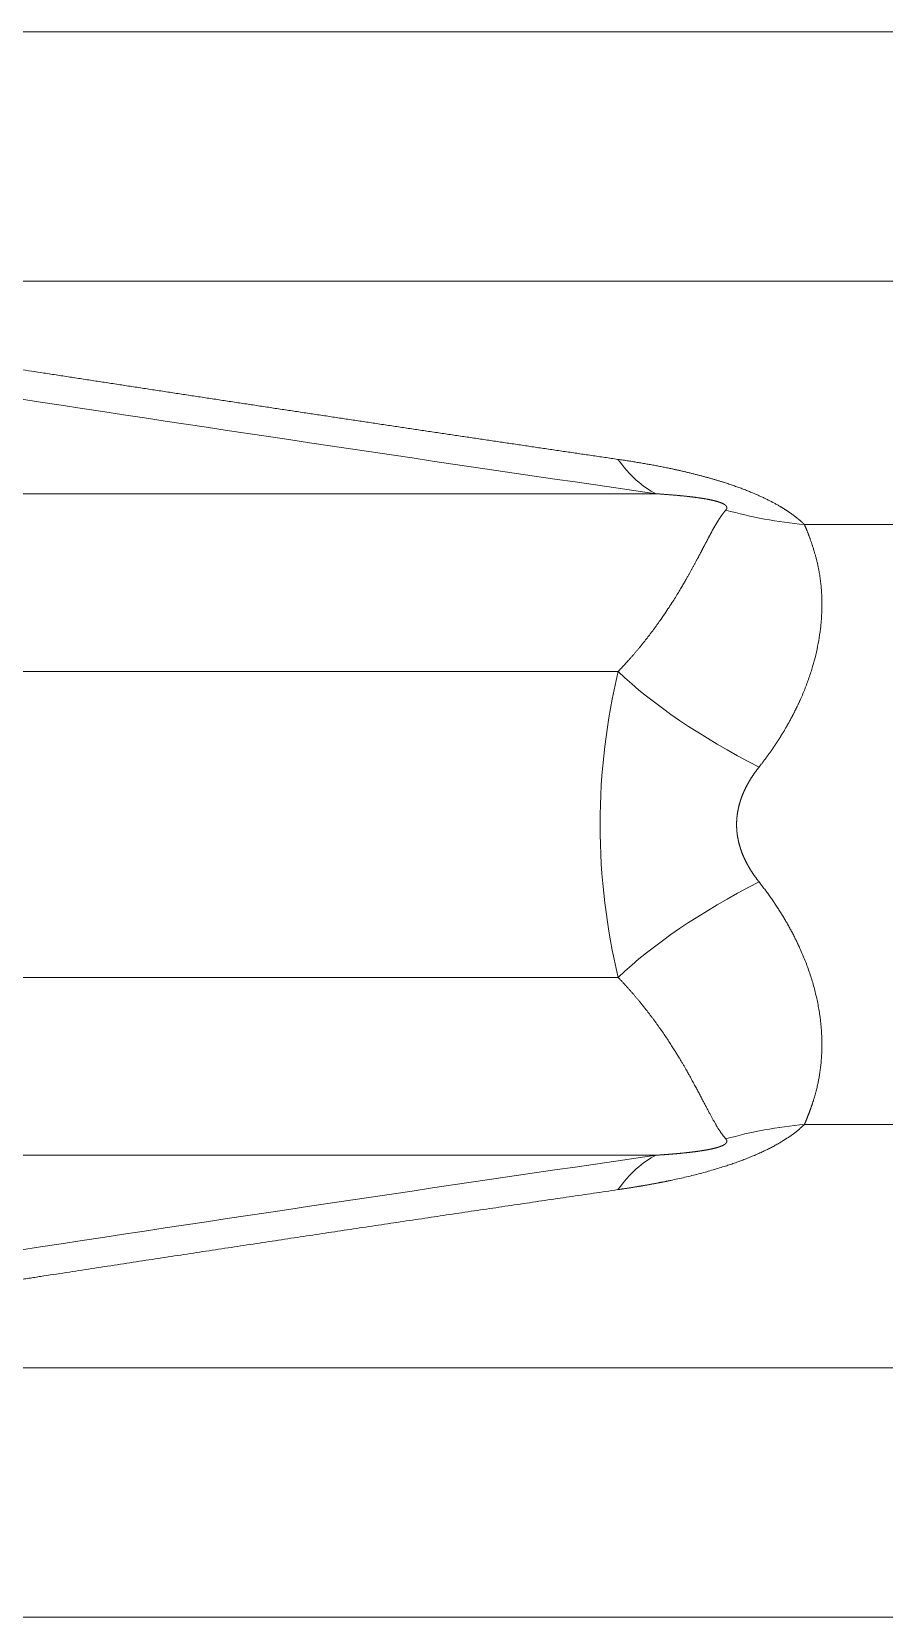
# Model space of a CAD drawing. Header units: millimetres. Extents: x 4664 to 8864, y -38 to 2932.
# Drawn here: x 7912.97 to 7917.05, y 1784.98 to 1792.57 of the extents above; entities that cross this region are included whole.
import ezdxf

# ---------------------------------------------------------------- set-up
doc = ezdxf.new("R2010")
doc.units = ezdxf.units.MM

msp = doc.modelspace()

# ---------------------------------------------------------------- linework, layer by layer
at = {"lineweight": 5}
for p, q in [((7926.477, 1792.5715), (7909.8003, 1792.5715)), ((7910.2378, 1791.3769), (7926.0653, 1791.3769)), ((7915.9603, 1790.3589), (7903.8928, 1790.3589)), ((7916.6698, 1790.2117), (7929.4003, 1790.2117)), ((7902.2828, 1789.5075), (7915.7783, 1789.5075)), ((7915.7783, 1788.0428), (7902.2828, 1788.0428)), ((7916.6698, 1787.3387), (7929.4003, 1787.3387)), ((7903.8928, 1787.1914), (7915.9603, 1787.1914)), ((7926.0653, 1786.1735), (7910.2378, 1786.1735)), ((7909.8003, 1784.9788), (7926.477, 1784.9788))]:
    msp.add_line(p, q, dxfattribs=at)
at = {"lineweight": 5, "extrusion": (0, 0, -1)}
for centre, major_axis, ratio, start_param, end_param in [((7891.7591, 1799.7527), (52.5413, -10.432), 0.095617, 1.073221, 1.205907), ((7916.4332, 1792.913), (0.3751, 2.5848), 0.347454, 3.253298, 3.48571), ((7917.3322, 1792.601), (1.814, 1.8791), 0.821454, 2.557663, 2.727142), ((7918.0402, 1789.5075), (2.5404, -0.6066), 0.373196, 2.153954, 2.572418), ((7918.0402, 1788.0428), (2.5404, 0.6066), 0.373196, 3.710767, 4.129231), ((7917.3322, 1784.9494), (1.814, -1.8791), 0.821454, 3.556043, 3.725522), ((7891.7591, 1777.7976), (52.5413, 10.432), 0.095617, 5.077278, 5.209964), ((7916.4332, 1784.6373), (0.3751, -2.5848), 0.347454, 2.797475, 3.029887)]:
    msp.add_ellipse(centre, major_axis=major_axis, ratio=ratio, start_param=start_param, end_param=end_param, dxfattribs=at)
at = {"lineweight": 5}
for points, knots in [([(7915.7771, 1790.5238), (7915.7666, 1790.5253), (7915.7456, 1790.5284), (7915.7141, 1790.533), (7915.6825, 1790.5377), (7915.6509, 1790.5423), (7915.6193, 1790.547), (7915.5877, 1790.5516), (7915.5561, 1790.5563), (7915.5245, 1790.5609), (7915.4928, 1790.5656), (7915.4611, 1790.5703), (7915.4294, 1790.575), (7915.3977, 1790.5797), (7915.3659, 1790.5843), (7915.3342, 1790.589), (7915.3024, 1790.5937), (7915.2706, 1790.5985), (7915.2388, 1790.6032), (7915.2069, 1790.6079), (7915.1751, 1790.6126), (7915.1432, 1790.6174), (7915.1113, 1790.6221), (7915.0794, 1790.6268), (7915.0474, 1790.6316), (7915.0155, 1790.6363), (7914.9835, 1790.6411), (7914.9515, 1790.6459), (7914.9195, 1790.6506), (7914.8875, 1790.6554), (7914.8554, 1790.6602), (7914.8233, 1790.665), (7914.7913, 1790.6698), (7914.7591, 1790.6746), (7914.727, 1790.6794), (7914.6949, 1790.6842), (7914.6627, 1790.689), (7914.6305, 1790.6938), (7914.5983, 1790.6987), (7914.5661, 1790.7035), (7914.5338, 1790.7083), (7914.5016, 1790.7132), (7914.4693, 1790.718), (7914.437, 1790.7229), (7914.4047, 1790.7277), (7914.3723, 1790.7326), (7914.34, 1790.7375), (7914.3076, 1790.7424), (7914.2752, 1790.7472), (7914.2428, 1790.7521), (7914.2104, 1790.757), (7914.1779, 1790.7619), (7914.1455, 1790.7668), (7914.113, 1790.7717), (7914.0805, 1790.7767), (7914.0479, 1790.7816), (7914.0154, 1790.7865), (7913.9828, 1790.7914), (7913.9503, 1790.7964), (7913.9177, 1790.8013), (7913.885, 1790.8063), (7913.8524, 1790.8112), (7913.8197, 1790.8162), (7913.7871, 1790.8212), (7913.7544, 1790.8261), (7913.7217, 1790.8311), (7913.6889, 1790.8361), (7913.6562, 1790.8411), (7913.6234, 1790.8461), (7913.5906, 1790.8511), (7913.5578, 1790.8561), (7913.525, 1790.8611), (7913.4922, 1790.8661), (7913.4593, 1790.8712), (7913.4264, 1790.8762), (7913.3935, 1790.8812), (7913.3606, 1790.8863), (7913.3277, 1790.8913), (7913.2947, 1790.8964), (7913.2618, 1790.9014), (7913.2288, 1790.9065), (7913.1958, 1790.9116), (7913.1627, 1790.9166), (7913.1297, 1790.9217), (7913.0966, 1790.9268), (7913.0636, 1790.9319), (7913.0218, 1790.9383), (7912.9714, 1790.9461), (7912.9123, 1790.9552), (7912.8531, 1790.9643), (7912.7938, 1790.9735), (7912.7345, 1790.9827), (7912.6751, 1790.9919), (7912.6156, 1791.0011), (7912.556, 1791.0104), (7912.4964, 1791.0196), (7912.4367, 1791.0289), (7912.3769, 1791.0382), (7912.317, 1791.0475), (7912.2571, 1791.0569), (7912.1971, 1791.0662), (7912.137, 1791.0756), (7912.0768, 1791.085), (7912.0166, 1791.0945), (7911.9562, 1791.1039), (7911.8959, 1791.1134), (7911.8354, 1791.1229), (7911.7749, 1791.1324), (7911.7143, 1791.1419), (7911.6536, 1791.1515), (7911.5928, 1791.1611), (7911.532, 1791.1706), (7911.4711, 1791.1803), (7911.4101, 1791.1899), (7911.349, 1791.1996), (7911.2879, 1791.2092), (7911.2267, 1791.2189), (7911.1655, 1791.2286), (7911.1041, 1791.2384), (7911.0427, 1791.2481), (7910.9812, 1791.2579), (7910.9197, 1791.2677), (7910.858, 1791.2775), (7910.7963, 1791.2874), (7910.7345, 1791.2972), (7910.6727, 1791.3071), (7910.6108, 1791.317), (7910.5488, 1791.327), (7910.4867, 1791.3369), (7910.4246, 1791.3469), (7910.3624, 1791.3569), (7910.3001, 1791.3669), (7910.2586, 1791.3735), (7910.2378, 1791.3769)], [0, 0, 0, 0, 0.005793, 0.011588, 0.017385, 0.023184, 0.028985, 0.034789, 0.040595, 0.046402, 0.052212, 0.058025, 0.063839, 0.069656, 0.075474, 0.081295, 0.087118, 0.092943, 0.098771, 0.1046, 0.110432, 0.116266, 0.122102, 0.12794, 0.13378, 0.139622, 0.145467, 0.151313, 0.157162, 0.163013, 0.168866, 0.174722, 0.180579, 0.186439, 0.1923, 0.198164, 0.20403, 0.209898, 0.215768, 0.221641, 0.227515, 0.233392, 0.239271, 0.245152, 0.251035, 0.25692, 0.262807, 0.268697, 0.274588, 0.280482, 0.286378, 0.292276, 0.298176, 0.304078, 0.309982, 0.315888, 0.321797, 0.327708, 0.33362, 0.339535, 0.345452, 0.351371, 0.357293, 0.363216, 0.369141, 0.375069, 0.380999, 0.38693, 0.392864, 0.3988, 0.404738, 0.410679, 0.416621, 0.422565, 0.428512, 0.43446, 0.440411, 0.446364, 0.452319, 0.458276, 0.464235, 0.470196, 0.476159, 0.482125, 0.488092, 0.494062, 0.500033, 0.510682, 0.52134, 0.532009, 0.542687, 0.553376, 0.564074, 0.574782, 0.5855, 0.596228, 0.606965, 0.617713, 0.62847, 0.639237, 0.650014, 0.6608, 0.671597, 0.682403, 0.693219, 0.704045, 0.71488, 0.725726, 0.736581, 0.747445, 0.75832, 0.769204, 0.780098, 0.791002, 0.801915, 0.812838, 0.82377, 0.834713, 0.845665, 0.856626, 0.867597, 0.878578, 0.889569, 0.900569, 0.911578, 0.922598, 0.933626, 0.944665, 0.955713, 0.96677, 0.977837, 0.988914, 1, 1, 1, 1]), ([(7916.6698, 1790.2117), (7916.6692, 1790.2122), (7916.6681, 1790.2133), (7916.6665, 1790.2148), (7916.6648, 1790.2164), (7916.6632, 1790.2179), (7916.6615, 1790.2195), (7916.6598, 1790.221), (7916.6581, 1790.2226), (7916.6564, 1790.2241), (7916.6546, 1790.2256), (7916.6529, 1790.2272), (7916.6511, 1790.2287), (7916.6493, 1790.2302), (7916.6476, 1790.2317), (7916.6458, 1790.2333), (7916.644, 1790.2348), (7916.6421, 1790.2363), (7916.6403, 1790.2378), (7916.6384, 1790.2393), (7916.6366, 1790.2409), (7916.6347, 1790.2424), (7916.6328, 1790.2439), (7916.6309, 1790.2454), (7916.629, 1790.2469), (7916.6271, 1790.2484), (7916.6252, 1790.2499), (7916.6232, 1790.2513), (7916.6212, 1790.2528), (7916.6193, 1790.2543), (7916.6173, 1790.2558), (7916.6153, 1790.2573), (7916.6133, 1790.2588), (7916.6112, 1790.2602), (7916.6092, 1790.2617), (7916.6071, 1790.2632), (7916.6051, 1790.2646), (7916.603, 1790.2661), (7916.6009, 1790.2676), (7916.5988, 1790.269), (7916.5967, 1790.2705), (7916.5946, 1790.2719), (7916.5924, 1790.2734), (7916.5903, 1790.2748), (7916.5881, 1790.2763), (7916.5859, 1790.2777), (7916.5837, 1790.2792), (7916.5815, 1790.2806), (7916.5793, 1790.282), (7916.5771, 1790.2835), (7916.5749, 1790.2849), (7916.5726, 1790.2863), (7916.5703, 1790.2877), (7916.5681, 1790.2892), (7916.5658, 1790.2906), (7916.5635, 1790.292), (7916.5611, 1790.2934), (7916.5588, 1790.2948), (7916.5565, 1790.2962), (7916.5504, 1790.2998), (7916.5405, 1790.3056), (7916.5263, 1790.3135), (7916.5116, 1790.3213), (7916.4965, 1790.329), (7916.481, 1790.3366), (7916.465, 1790.3442), (7916.4485, 1790.3516), (7916.4308, 1790.3593), (7916.412, 1790.3672), (7916.3921, 1790.3752), (7916.3717, 1790.3831), (7916.3509, 1790.3907), (7916.3297, 1790.3982), (7916.3081, 1790.4056), (7916.2889, 1790.4118), (7916.2723, 1790.4171), (7916.2582, 1790.4214), (7916.244, 1790.4257), (7916.2297, 1790.4299), (7916.2152, 1790.4341), (7916.2006, 1790.4381), (7916.1858, 1790.4422), (7916.1709, 1790.4462), (7916.1559, 1790.4501), (7916.1407, 1790.4539), (7916.1254, 1790.4577), (7916.1099, 1790.4615), (7916.0943, 1790.4652), (7916.0785, 1790.4688), (7916.0626, 1790.4724), (7916.0466, 1790.4759), (7916.0324, 1790.4789), (7916.02, 1790.4815), (7916.0095, 1790.4837), (7915.9989, 1790.4858), (7915.9882, 1790.4879), (7915.9774, 1790.49), (7915.9664, 1790.4921), (7915.9554, 1790.4942), (7915.9442, 1790.4963), (7915.933, 1790.4984), (7915.9216, 1790.5004), (7915.9102, 1790.5024), (7915.8986, 1790.5044), (7915.8869, 1790.5064), (7915.8751, 1790.5084), (7915.8632, 1790.5104), (7915.8513, 1790.5124), (7915.8392, 1790.5143), (7915.8269, 1790.5162), (7915.8146, 1790.5181), (7915.8022, 1790.52), (7915.7897, 1790.5219), (7915.7813, 1790.5232), (7915.7771, 1790.5238)], [0, 0, 0, 0, 0.003686, 0.007362, 0.011028, 0.014684, 0.018331, 0.021968, 0.025595, 0.029213, 0.032822, 0.036422, 0.040012, 0.043594, 0.047166, 0.05073, 0.054285, 0.057831, 0.061369, 0.064899, 0.06842, 0.071933, 0.075438, 0.078935, 0.082424, 0.085906, 0.089379, 0.092845, 0.096304, 0.099756, 0.1032, 0.106637, 0.110067, 0.113491, 0.116907, 0.120317, 0.12372, 0.127117, 0.130508, 0.133893, 0.137271, 0.140644, 0.144011, 0.147372, 0.150727, 0.154077, 0.157422, 0.160762, 0.164096, 0.167426, 0.17075, 0.17407, 0.177386, 0.180696, 0.184003, 0.187305, 0.190604, 0.193898, 0.197189, 0.200475, 0.21919, 0.237831, 0.256426, 0.275002, 0.293589, 0.312215, 0.330907, 0.349693, 0.370936, 0.392195, 0.413506, 0.434903, 0.456422, 0.478096, 0.49996, 0.513711, 0.527546, 0.541471, 0.555493, 0.569616, 0.583847, 0.598191, 0.612653, 0.627239, 0.641954, 0.656802, 0.671789, 0.68692, 0.702198, 0.717629, 0.733216, 0.748964, 0.759104, 0.769359, 0.779731, 0.790219, 0.800826, 0.811551, 0.822397, 0.833363, 0.844451, 0.855662, 0.866995, 0.878453, 0.890036, 0.901743, 0.913577, 0.925538, 0.937626, 0.949843, 0.962188, 0.974662, 0.987266, 1, 1, 1, 1]), ([(7915.9603, 1790.3589), (7915.9624, 1790.3588), (7915.9666, 1790.3585), (7915.9729, 1790.3581), (7915.9791, 1790.3577), (7915.9852, 1790.3572), (7915.9913, 1790.3568), (7915.9974, 1790.3564), (7916.0033, 1790.3559), (7916.0093, 1790.3555), (7916.0151, 1790.355), (7916.0209, 1790.3546), (7916.0266, 1790.3541), (7916.0323, 1790.3537), (7916.0379, 1790.3532), (7916.0435, 1790.3527), (7916.049, 1790.3522), (7916.0544, 1790.3518), (7916.0598, 1790.3513), (7916.0651, 1790.3508), (7916.0704, 1790.3503), (7916.0756, 1790.3498), (7916.0807, 1790.3493), (7916.0858, 1790.3488), (7916.0908, 1790.3483), (7916.0958, 1790.3478), (7916.1007, 1790.3473), (7916.1055, 1790.3467), (7916.1103, 1790.3462), (7916.115, 1790.3457), (7916.1197, 1790.3452), (7916.1243, 1790.3446), (7916.1288, 1790.3441), (7916.1333, 1790.3435), (7916.1377, 1790.343), (7916.1421, 1790.3424), (7916.1464, 1790.3419), (7916.1506, 1790.3413), (7916.1548, 1790.3407), (7916.1589, 1790.3402), (7916.163, 1790.3396), (7916.167, 1790.339), (7916.1709, 1790.3384), (7916.1748, 1790.3379), (7916.1786, 1790.3373), (7916.1824, 1790.3367), (7916.1861, 1790.3361), (7916.1897, 1790.3355), (7916.1933, 1790.3349), (7916.1968, 1790.3343), (7916.2003, 1790.3336), (7916.2037, 1790.333), (7916.207, 1790.3324), (7916.2103, 1790.3318), (7916.2135, 1790.3311), (7916.2167, 1790.3305), (7916.2198, 1790.3299), (7916.2228, 1790.3292), (7916.2258, 1790.3286), (7916.2287, 1790.3279), (7916.2316, 1790.3273), (7916.2344, 1790.3266), (7916.2372, 1790.3259), (7916.2398, 1790.3253), (7916.2425, 1790.3246), (7916.245, 1790.3239), (7916.2475, 1790.3233), (7916.25, 1790.3226), (7916.2524, 1790.3219), (7916.2547, 1790.3212), (7916.2569, 1790.3205), (7916.2591, 1790.3198), (7916.2613, 1790.3191), (7916.2634, 1790.3184), (7916.2654, 1790.3177), (7916.2674, 1790.317), (7916.2693, 1790.3162), (7916.2711, 1790.3155), (7916.2729, 1790.3148), (7916.2746, 1790.3141), (7916.2763, 1790.3133), (7916.2779, 1790.3126), (7916.2794, 1790.3118), (7916.2809, 1790.3111), (7916.2823, 1790.3104), (7916.2837, 1790.3096), (7916.285, 1790.3088), (7916.2863, 1790.3081), (7916.2874, 1790.3073), (7916.2886, 1790.3065), (7916.2896, 1790.3058), (7916.2906, 1790.305), (7916.2916, 1790.3042), (7916.2924, 1790.3034), (7916.2932, 1790.3026), (7916.294, 1790.3019), (7916.2947, 1790.3011), (7916.2953, 1790.3003), (7916.2959, 1790.2995), (7916.2964, 1790.2987), (7916.2969, 1790.2978), (7916.2973, 1790.297), (7916.2976, 1790.2962), (7916.2979, 1790.2954), (7916.2981, 1790.2946), (7916.2983, 1790.2937), (7916.2984, 1790.2929), (7916.2984, 1790.2921), (7916.2984, 1790.2912), (7916.2983, 1790.2904), (7916.2981, 1790.2895), (7916.2979, 1790.2887), (7916.2977, 1790.2878), (7916.2973, 1790.287), (7916.2969, 1790.2861), (7916.2965, 1790.2853), (7916.296, 1790.2844), (7916.2954, 1790.2835), (7916.2948, 1790.2826), (7916.2941, 1790.2818), (7916.2936, 1790.2812), (7916.2933, 1790.2809)], [0, 0, 0, 0, 0.017566, 0.034922, 0.052067, 0.069001, 0.085724, 0.102238, 0.118541, 0.134634, 0.150517, 0.16619, 0.181653, 0.196907, 0.211952, 0.226788, 0.241414, 0.255832, 0.270041, 0.284042, 0.297835, 0.31142, 0.324797, 0.337967, 0.350929, 0.363685, 0.376234, 0.388577, 0.400713, 0.412644, 0.42437, 0.435891, 0.447207, 0.458319, 0.469228, 0.479933, 0.490435, 0.500735, 0.510834, 0.520731, 0.530428, 0.539925, 0.549222, 0.558322, 0.567223, 0.575928, 0.584437, 0.592751, 0.600872, 0.608799, 0.616535, 0.624081, 0.631437, 0.638606, 0.64559, 0.652389, 0.659007, 0.665444, 0.671703, 0.677787, 0.683698, 0.689439, 0.695014, 0.700425, 0.705677, 0.710773, 0.715718, 0.720517, 0.725176, 0.7297, 0.734095, 0.73837, 0.74253, 0.746586, 0.750544, 0.754416, 0.758212, 0.761941, 0.765616, 0.769249, 0.772853, 0.776438, 0.78002, 0.783611, 0.787222, 0.790869, 0.794561, 0.798312, 0.802132, 0.806033, 0.810023, 0.814114, 0.818312, 0.822627, 0.827066, 0.831635, 0.836341, 0.841189, 0.846186, 0.851335, 0.85664, 0.862107, 0.867738, 0.873537, 0.879507, 0.88565, 0.89197, 0.898469, 0.905148, 0.91201, 0.919057, 0.92629, 0.933711, 0.941322, 0.949123, 0.957116, 0.965302, 0.973683, 0.982259, 0.991031, 1, 1, 1, 1]), ([(7916.2933, 1790.2809), (7916.2929, 1790.2803), (7916.2919, 1790.2792), (7916.2904, 1790.2775), (7916.289, 1790.2758), (7916.2875, 1790.2741), (7916.2861, 1790.2723), (7916.2846, 1790.2704), (7916.2831, 1790.2686), (7916.2817, 1790.2667), (7916.2802, 1790.2648), (7916.2787, 1790.2628), (7916.2772, 1790.2608), (7916.2757, 1790.2587), (7916.2742, 1790.2566), (7916.2727, 1790.2545), (7916.2712, 1790.2524), (7916.2697, 1790.2502), (7916.2681, 1790.2479), (7916.2666, 1790.2456), (7916.265, 1790.2433), (7916.2635, 1790.2409), (7916.2619, 1790.2385), (7916.2603, 1790.2361), (7916.2587, 1790.2336), (7916.2572, 1790.231), (7916.2555, 1790.2285), (7916.2539, 1790.2258), (7916.2523, 1790.2232), (7916.2506, 1790.2204), (7916.249, 1790.2177), (7916.2473, 1790.2149), (7916.2456, 1790.212), (7916.2439, 1790.2091), (7916.2422, 1790.2061), (7916.2405, 1790.2031), (7916.2387, 1790.2001), (7916.237, 1790.197), (7916.2352, 1790.1938), (7916.2334, 1790.1906), (7916.2316, 1790.1874), (7916.2298, 1790.1841), (7916.2279, 1790.1807), (7916.2261, 1790.1773), (7916.2242, 1790.1738), (7916.2223, 1790.1703), (7916.2203, 1790.1667), (7916.2184, 1790.1631), (7916.2164, 1790.1594), (7916.2144, 1790.1557), (7916.2124, 1790.1519), (7916.2103, 1790.1481), (7916.2083, 1790.1442), (7916.2062, 1790.1402), (7916.204, 1790.1362), (7916.2019, 1790.1321), (7916.1997, 1790.1279), (7916.1975, 1790.1238), (7916.1953, 1790.1195), (7916.193, 1790.1152), (7916.1907, 1790.1108), (7916.1884, 1790.1064), (7916.186, 1790.1019), (7916.1836, 1790.0973), (7916.1812, 1790.0927), (7916.1788, 1790.088), (7916.1763, 1790.0832), (7916.1737, 1790.0784), (7916.1712, 1790.0735), (7916.1686, 1790.0686), (7916.1659, 1790.0636), (7916.1633, 1790.0585), (7916.1605, 1790.0534), (7916.1578, 1790.0482), (7916.155, 1790.0429), (7916.1521, 1790.0376), (7916.1492, 1790.0322), (7916.1463, 1790.0267), (7916.1433, 1790.0212), (7916.1403, 1790.0156), (7916.1372, 1790.01), (7916.1341, 1790.0042), (7916.1309, 1789.9984), (7916.1277, 1789.9926), (7916.1244, 1789.9866), (7916.1211, 1789.9806), (7916.1167, 1789.9726), (7916.1107, 1789.962), (7916.1027, 1789.9479), (7916.0934, 1789.9315), (7916.0826, 1789.9129), (7916.0701, 1789.892), (7916.0558, 1789.8686), (7916.0396, 1789.8427), (7916.0213, 1789.8142), (7916.0005, 1789.7831), (7915.9826, 1789.7571), (7915.9685, 1789.7374), (7915.9595, 1789.7248), (7915.9504, 1789.7124), (7915.9413, 1789.7002), (7915.9323, 1789.6882), (7915.9232, 1789.6764), (7915.9142, 1789.6648), (7915.9052, 1789.6534), (7915.8962, 1789.6421), (7915.8873, 1789.6311), (7915.8784, 1789.6203), (7915.8696, 1789.6097), (7915.8609, 1789.5993), (7915.8522, 1789.5891), (7915.8436, 1789.5792), (7915.8351, 1789.5694), (7915.8266, 1789.5599), (7915.8183, 1789.5506), (7915.8101, 1789.5416), (7915.802, 1789.5327), (7915.794, 1789.5241), (7915.7861, 1789.5157), (7915.7809, 1789.5102), (7915.7783, 1789.5075)], [0, 0, 0, 0, 0.004401, 0.008838, 0.013309, 0.017816, 0.022358, 0.026934, 0.031546, 0.036193, 0.040875, 0.045592, 0.050344, 0.055131, 0.059954, 0.064812, 0.069704, 0.074632, 0.079596, 0.084594, 0.089628, 0.094696, 0.099801, 0.10494, 0.110114, 0.115324, 0.120569, 0.125849, 0.131165, 0.136516, 0.141902, 0.147324, 0.15278, 0.158272, 0.1638, 0.169362, 0.17496, 0.180594, 0.186262, 0.191967, 0.197706, 0.203481, 0.209291, 0.215136, 0.221017, 0.226934, 0.232885, 0.238872, 0.244895, 0.250953, 0.257046, 0.263175, 0.269339, 0.275538, 0.281773, 0.288044, 0.294349, 0.300691, 0.307067, 0.31348, 0.319927, 0.32641, 0.332929, 0.339483, 0.346073, 0.352698, 0.359358, 0.366054, 0.372785, 0.379552, 0.386355, 0.393193, 0.400066, 0.406975, 0.41392, 0.4209, 0.427915, 0.434966, 0.442053, 0.449175, 0.456332, 0.463525, 0.470754, 0.478018, 0.485318, 0.492653, 0.500024, 0.514373, 0.531083, 0.550154, 0.571587, 0.595381, 0.621536, 0.650052, 0.68093, 0.714169, 0.749769, 0.763075, 0.776161, 0.789026, 0.80167, 0.814094, 0.826297, 0.83828, 0.850042, 0.861583, 0.872904, 0.884004, 0.894884, 0.905542, 0.915981, 0.926198, 0.936196, 0.945972, 0.955528, 0.964864, 0.973979, 0.982873, 0.991547, 1, 1, 1, 1]), ([(7916.4523, 1789.0502), (7916.4536, 1789.0517), (7916.456, 1789.0548), (7916.4596, 1789.0595), (7916.4632, 1789.0641), (7916.4668, 1789.0688), (7916.4704, 1789.0735), (7916.4739, 1789.0781), (7916.4775, 1789.0828), (7916.481, 1789.0875), (7916.4845, 1789.0922), (7916.4879, 1789.0969), (7916.4914, 1789.1016), (7916.4948, 1789.1064), (7916.4982, 1789.1111), (7916.5016, 1789.1158), (7916.505, 1789.1205), (7916.5083, 1789.1253), (7916.5116, 1789.13), (7916.5149, 1789.1348), (7916.5182, 1789.1395), (7916.5215, 1789.1443), (7916.5247, 1789.1491), (7916.5279, 1789.1538), (7916.5311, 1789.1586), (7916.5343, 1789.1634), (7916.5374, 1789.1682), (7916.5406, 1789.173), (7916.5437, 1789.1778), (7916.5468, 1789.1826), (7916.5498, 1789.1874), (7916.5529, 1789.1922), (7916.5559, 1789.197), (7916.5589, 1789.2018), (7916.5619, 1789.2067), (7916.5648, 1789.2115), (7916.5678, 1789.2163), (7916.5707, 1789.2212), (7916.5736, 1789.226), (7916.5765, 1789.2309), (7916.5793, 1789.2357), (7916.5821, 1789.2406), (7916.5849, 1789.2454), (7916.5877, 1789.2503), (7916.5905, 1789.2552), (7916.5932, 1789.26), (7916.5959, 1789.2649), (7916.5986, 1789.2698), (7916.6013, 1789.2747), (7916.604, 1789.2796), (7916.6066, 1789.2845), (7916.6092, 1789.2893), (7916.6118, 1789.2942), (7916.6143, 1789.2991), (7916.6169, 1789.304), (7916.6194, 1789.3089), (7916.6219, 1789.3139), (7916.6243, 1789.3188), (7916.6268, 1789.3237), (7916.6292, 1789.3286), (7916.6316, 1789.3335), (7916.634, 1789.3384), (7916.6364, 1789.3434), (7916.6387, 1789.3483), (7916.641, 1789.3532), (7916.6433, 1789.3581), (7916.6455, 1789.3631), (7916.6552, 1789.3844), (7916.6714, 1789.4224), (7916.6918, 1789.4771), (7916.7094, 1789.5322), (7916.7242, 1789.5874), (7916.736, 1789.6425), (7916.7432, 1789.6869), (7916.7474, 1789.7209), (7916.7497, 1789.7449), (7916.7515, 1789.7692), (7916.7526, 1789.7937), (7916.7532, 1789.8185), (7916.7532, 1789.8434), (7916.7525, 1789.8685), (7916.7511, 1789.8936), (7916.749, 1789.9188), (7916.7463, 1789.9439), (7916.7428, 1789.9689), (7916.7392, 1789.9901), (7916.7357, 1790.008), (7916.7325, 1790.0232), (7916.7286, 1790.0399), (7916.7244, 1790.0561), (7916.7203, 1790.0708), (7916.7168, 1790.0828), (7916.7137, 1790.0929), (7916.7112, 1790.101), (7916.7091, 1790.1072), (7916.7076, 1790.1117), (7916.7062, 1790.1159), (7916.7047, 1790.1205), (7916.7028, 1790.126), (7916.7009, 1790.1313), (7916.6991, 1790.1365), (7916.6972, 1790.1416), (7916.6954, 1790.1465), (7916.6937, 1790.1513), (7916.6919, 1790.1559), (7916.6902, 1790.1605), (7916.6885, 1790.1649), (7916.6869, 1790.1691), (7916.6853, 1790.1733), (7916.6837, 1790.1773), (7916.6821, 1790.1812), (7916.6806, 1790.1851), (7916.6791, 1790.1888), (7916.6777, 1790.1923), (7916.6762, 1790.1958), (7916.6749, 1790.1992), (7916.6735, 1790.2025), (7916.6722, 1790.2056), (7916.671, 1790.2087), (7916.6702, 1790.2107), (7916.6698, 1790.2117)], [0, 0, 0, 0, 0.003829, 0.007657, 0.011482, 0.015305, 0.019127, 0.022947, 0.026764, 0.03058, 0.034394, 0.038207, 0.042017, 0.045826, 0.049633, 0.053438, 0.057242, 0.061043, 0.064844, 0.068642, 0.072439, 0.076234, 0.080028, 0.08382, 0.08761, 0.091399, 0.095186, 0.098972, 0.102757, 0.106539, 0.110321, 0.114101, 0.117879, 0.121657, 0.125432, 0.129207, 0.13298, 0.136752, 0.140522, 0.144291, 0.148059, 0.151826, 0.155592, 0.159356, 0.163119, 0.166881, 0.170642, 0.174401, 0.17816, 0.181917, 0.185674, 0.189429, 0.193183, 0.196936, 0.200689, 0.20444, 0.20819, 0.21194, 0.215688, 0.219436, 0.223183, 0.226929, 0.230674, 0.234418, 0.238161, 0.241904, 0.245646, 0.249387, 0.290455, 0.331743, 0.373279, 0.415086, 0.457191, 0.499617, 0.518108, 0.53702, 0.556356, 0.576118, 0.596306, 0.616924, 0.637971, 0.65945, 0.681362, 0.703709, 0.72649, 0.749708, 0.762878, 0.777692, 0.794148, 0.812247, 0.827044, 0.83988, 0.850756, 0.859672, 0.866628, 0.871625, 0.874661, 0.8811, 0.887448, 0.893706, 0.899875, 0.905953, 0.911941, 0.91784, 0.923648, 0.929366, 0.934995, 0.940534, 0.945982, 0.951341, 0.956611, 0.96179, 0.96688, 0.97188, 0.976791, 0.981611, 0.986343, 0.990985, 0.995537, 1, 1, 1, 1]), ([(7915.7783, 1789.5075), (7915.7234, 1789.2775), (7915.6917, 1789.0263), (7915.6918, 1788.5232), (7915.7234, 1788.2727), (7915.7783, 1788.0428)], [0, 0, 0, 0, 0.5, 0.5, 1, 1, 1, 1]), ([(7916.4523, 1788.5002), (7916.4516, 1788.5011), (7916.4502, 1788.5029), (7916.4481, 1788.5056), (7916.446, 1788.5084), (7916.4439, 1788.5111), (7916.4419, 1788.5138), (7916.4399, 1788.5165), (7916.4379, 1788.5193), (7916.4359, 1788.522), (7916.4339, 1788.5247), (7916.432, 1788.5274), (7916.43, 1788.5302), (7916.4281, 1788.5329), (7916.4263, 1788.5356), (7916.4244, 1788.5384), (7916.4226, 1788.5411), (7916.4208, 1788.5438), (7916.419, 1788.5466), (7916.4172, 1788.5493), (7916.4154, 1788.552), (7916.4137, 1788.5548), (7916.412, 1788.5575), (7916.4103, 1788.5602), (7916.4087, 1788.563), (7916.407, 1788.5657), (7916.4054, 1788.5685), (7916.4038, 1788.5712), (7916.4022, 1788.5739), (7916.4007, 1788.5767), (7916.3991, 1788.5794), (7916.3976, 1788.5822), (7916.3961, 1788.5849), (7916.3947, 1788.5877), (7916.3932, 1788.5904), (7916.3918, 1788.5932), (7916.3904, 1788.5959), (7916.389, 1788.5986), (7916.3876, 1788.6014), (7916.3863, 1788.6041), (7916.385, 1788.6069), (7916.3837, 1788.6096), (7916.3824, 1788.6124), (7916.3811, 1788.6151), (7916.3799, 1788.6179), (7916.3787, 1788.6206), (7916.3775, 1788.6234), (7916.3763, 1788.6261), (7916.3752, 1788.6289), (7916.374, 1788.6316), (7916.3729, 1788.6344), (7916.3718, 1788.6371), (7916.3708, 1788.6399), (7916.3697, 1788.6427), (7916.3687, 1788.6454), (7916.3677, 1788.6482), (7916.3667, 1788.6509), (7916.3658, 1788.6537), (7916.3649, 1788.6564), (7916.3639, 1788.6592), (7916.3631, 1788.6619), (7916.3622, 1788.6647), (7916.3613, 1788.6675), (7916.3605, 1788.6702), (7916.3597, 1788.673), (7916.3589, 1788.6757), (7916.3582, 1788.6785), (7916.3574, 1788.6812), (7916.3567, 1788.684), (7916.356, 1788.6868), (7916.3553, 1788.6895), (7916.3547, 1788.6923), (7916.354, 1788.695), (7916.3534, 1788.6978), (7916.3528, 1788.7006), (7916.3523, 1788.7033), (7916.3517, 1788.7061), (7916.3512, 1788.7089), (7916.3507, 1788.7116), (7916.3502, 1788.7144), (7916.3497, 1788.7171), (7916.3493, 1788.7199), (7916.3489, 1788.7227), (7916.3485, 1788.7254), (7916.3481, 1788.7282), (7916.3477, 1788.731), (7916.3474, 1788.7337), (7916.3471, 1788.7365), (7916.3468, 1788.7392), (7916.3465, 1788.742), (7916.3463, 1788.7448), (7916.3461, 1788.7475), (7916.3459, 1788.7503), (7916.3457, 1788.7531), (7916.3455, 1788.7558), (7916.3454, 1788.7586), (7916.3453, 1788.7614), (7916.3452, 1788.7641), (7916.3451, 1788.7669), (7916.345, 1788.7696), (7916.345, 1788.7724), (7916.345, 1788.7752), (7916.345, 1788.7779), (7916.345, 1788.7807), (7916.3451, 1788.7835), (7916.3452, 1788.7862), (7916.3453, 1788.789), (7916.3454, 1788.7918), (7916.3455, 1788.7945), (7916.3457, 1788.7973), (7916.3459, 1788.8001), (7916.3461, 1788.8028), (7916.3463, 1788.8056), (7916.3465, 1788.8083), (7916.3468, 1788.8111), (7916.3471, 1788.8139), (7916.3474, 1788.8166), (7916.3477, 1788.8194), (7916.3481, 1788.8222), (7916.3485, 1788.8249), (7916.3489, 1788.8277), (7916.3493, 1788.8305), (7916.3497, 1788.8332), (7916.3502, 1788.836), (7916.3507, 1788.8387), (7916.3512, 1788.8415), (7916.3517, 1788.8443), (7916.3523, 1788.847), (7916.3528, 1788.8498), (7916.3534, 1788.8525), (7916.354, 1788.8553), (7916.3547, 1788.8581), (7916.3553, 1788.8608), (7916.356, 1788.8636), (7916.3567, 1788.8663), (7916.3574, 1788.8691), (7916.3582, 1788.8719), (7916.3589, 1788.8746), (7916.3597, 1788.8774), (7916.3605, 1788.8801), (7916.3613, 1788.8829), (7916.3622, 1788.8857), (7916.3631, 1788.8884), (7916.3639, 1788.8912), (7916.3649, 1788.8939), (7916.3658, 1788.8967), (7916.3667, 1788.8994), (7916.3677, 1788.9022), (7916.3687, 1788.9049), (7916.3697, 1788.9077), (7916.3708, 1788.9105), (7916.3718, 1788.9132), (7916.3729, 1788.916), (7916.374, 1788.9187), (7916.3752, 1788.9215), (7916.3763, 1788.9242), (7916.3775, 1788.927), (7916.3787, 1788.9297), (7916.3799, 1788.9325), (7916.3811, 1788.9352), (7916.3824, 1788.938), (7916.3837, 1788.9407), (7916.385, 1788.9435), (7916.3863, 1788.9462), (7916.3876, 1788.949), (7916.389, 1788.9517), (7916.3904, 1788.9545), (7916.3918, 1788.9572), (7916.3932, 1788.96), (7916.3947, 1788.9627), (7916.3961, 1788.9654), (7916.3976, 1788.9682), (7916.3991, 1788.9709), (7916.4007, 1788.9737), (7916.4022, 1788.9764), (7916.4038, 1788.9792), (7916.4054, 1788.9819), (7916.407, 1788.9846), (7916.4087, 1788.9874), (7916.4103, 1788.9901), (7916.412, 1788.9928), (7916.4137, 1788.9956), (7916.4154, 1788.9983), (7916.4172, 1789.0011), (7916.419, 1789.0038), (7916.4208, 1789.0065), (7916.4226, 1789.0093), (7916.4244, 1789.012), (7916.4263, 1789.0147), (7916.4281, 1789.0175), (7916.43, 1789.0202), (7916.432, 1789.0229), (7916.4339, 1789.0256), (7916.4359, 1789.0284), (7916.4379, 1789.0311), (7916.4399, 1789.0338), (7916.4419, 1789.0366), (7916.4439, 1789.0393), (7916.446, 1789.042), (7916.4481, 1789.0447), (7916.4502, 1789.0474), (7916.4516, 1789.0493), (7916.4523, 1789.0502)], [0, 0, 0, 0, 0.006346, 0.012656, 0.018931, 0.025171, 0.031376, 0.037546, 0.043682, 0.049784, 0.055851, 0.061885, 0.067884, 0.07385, 0.079783, 0.085682, 0.091549, 0.097382, 0.103183, 0.108951, 0.114688, 0.120392, 0.126065, 0.131705, 0.137315, 0.142894, 0.148441, 0.153958, 0.159445, 0.164901, 0.170328, 0.175724, 0.181092, 0.18643, 0.19174, 0.197021, 0.202273, 0.207498, 0.212694, 0.217864, 0.223006, 0.228121, 0.233209, 0.238272, 0.243308, 0.248319, 0.253304, 0.258264, 0.2632, 0.268111, 0.272999, 0.277863, 0.282703, 0.28752, 0.292315, 0.297088, 0.301839, 0.306568, 0.311276, 0.315964, 0.320631, 0.325279, 0.329906, 0.334515, 0.339105, 0.343677, 0.348231, 0.352768, 0.357287, 0.36179, 0.366277, 0.370749, 0.375205, 0.379646, 0.384073, 0.388486, 0.392886, 0.397273, 0.401648, 0.406011, 0.410362, 0.414703, 0.419033, 0.423353, 0.427663, 0.431965, 0.436258, 0.440543, 0.444821, 0.449093, 0.453357, 0.457616, 0.46187, 0.466119, 0.470363, 0.474604, 0.478841, 0.483076, 0.487309, 0.49154, 0.49577, 0.5, 0.50423, 0.50846, 0.512691, 0.516924, 0.521159, 0.525396, 0.529637, 0.533881, 0.53813, 0.542384, 0.546643, 0.550907, 0.555179, 0.559457, 0.563742, 0.568035, 0.572337, 0.576647, 0.580967, 0.585297, 0.589638, 0.593989, 0.598352, 0.602727, 0.607114, 0.611514, 0.615927, 0.620354, 0.624795, 0.629251, 0.633723, 0.63821, 0.642713, 0.647232, 0.651769, 0.656323, 0.660895, 0.665485, 0.670094, 0.674721, 0.679369, 0.684036, 0.688724, 0.693432, 0.698161, 0.702912, 0.707685, 0.71248, 0.717297, 0.722137, 0.727001, 0.731889, 0.7368, 0.741736, 0.746696, 0.751681, 0.756692, 0.761728, 0.766791, 0.771879, 0.776994, 0.782136, 0.787306, 0.792502, 0.797727, 0.802979, 0.80826, 0.81357, 0.818908, 0.824276, 0.829672, 0.835099, 0.840555, 0.846042, 0.851559, 0.857106, 0.862685, 0.868295, 0.873935, 0.879608, 0.885312, 0.891049, 0.896817, 0.902618, 0.908451, 0.914318, 0.920217, 0.92615, 0.932116, 0.938115, 0.944149, 0.950216, 0.956318, 0.962454, 0.968624, 0.974829, 0.981069, 0.987344, 0.993654, 1, 1, 1, 1]), ([(7916.6698, 1787.3387), (7916.67, 1787.3393), (7916.6706, 1787.3406), (7916.6714, 1787.3426), (7916.6722, 1787.3446), (7916.673, 1787.3467), (7916.6739, 1787.3488), (7916.6748, 1787.351), (7916.6757, 1787.3532), (7916.6766, 1787.3554), (7916.6775, 1787.3577), (7916.6785, 1787.36), (7916.6794, 1787.3624), (7916.6804, 1787.3649), (7916.6814, 1787.3673), (7916.6824, 1787.3699), (7916.6834, 1787.3724), (7916.6845, 1787.3751), (7916.6855, 1787.3778), (7916.6866, 1787.3805), (7916.6877, 1787.3833), (7916.6888, 1787.3861), (7916.6899, 1787.389), (7916.691, 1787.3919), (7916.6921, 1787.3949), (7916.6933, 1787.398), (7916.6944, 1787.4011), (7916.6956, 1787.4042), (7916.6968, 1787.4075), (7916.6979, 1787.4107), (7916.6991, 1787.4141), (7916.7003, 1787.4175), (7916.7016, 1787.4209), (7916.7028, 1787.4244), (7916.704, 1787.428), (7916.7053, 1787.4317), (7916.7068, 1787.4361), (7916.7091, 1787.443), (7916.7128, 1787.4544), (7916.718, 1787.4715), (7916.723, 1787.4891), (7916.7271, 1787.5048), (7916.7299, 1787.5163), (7916.7325, 1787.5272), (7916.7347, 1787.5375), (7916.7367, 1787.5472), (7916.7393, 1787.561), (7916.7424, 1787.5792), (7916.7457, 1787.6023), (7916.7484, 1787.6255), (7916.7505, 1787.6487), (7916.752, 1787.6719), (7916.7529, 1787.6951), (7916.7533, 1787.7182), (7916.7531, 1787.7411), (7916.7523, 1787.7639), (7916.7511, 1787.7865), (7916.7494, 1787.8089), (7916.7472, 1787.8309), (7916.7442, 1787.8555), (7916.7401, 1787.8827), (7916.7348, 1787.9126), (7916.7285, 1787.9427), (7916.7214, 1787.9727), (7916.7135, 1788.0028), (7916.7046, 1788.0329), (7916.695, 1788.0629), (7916.6845, 1788.0928), (7916.6732, 1788.1226), (7916.6611, 1788.1523), (7916.6511, 1788.1752), (7916.6438, 1788.1912), (7916.6394, 1788.2005), (7916.635, 1788.2098), (7916.6305, 1788.2191), (7916.626, 1788.2284), (7916.6213, 1788.2377), (7916.6166, 1788.2469), (7916.6117, 1788.2562), (7916.6069, 1788.2654), (7916.6019, 1788.2746), (7916.5968, 1788.2839), (7916.5917, 1788.2931), (7916.5865, 1788.3023), (7916.5812, 1788.3114), (7916.5758, 1788.3206), (7916.5704, 1788.3298), (7916.5648, 1788.3389), (7916.5592, 1788.348), (7916.5535, 1788.3571), (7916.5478, 1788.3662), (7916.5419, 1788.3753), (7916.536, 1788.3843), (7916.53, 1788.3934), (7916.524, 1788.4024), (7916.5178, 1788.4114), (7916.5116, 1788.4203), (7916.5053, 1788.4293), (7916.499, 1788.4382), (7916.4925, 1788.4472), (7916.486, 1788.4561), (7916.4794, 1788.4649), (7916.4728, 1788.4738), (7916.466, 1788.4826), (7916.4592, 1788.4914), (7916.4546, 1788.4973), (7916.4523, 1788.5002)], [0, 0, 0, 0, 0.002923, 0.005885, 0.008885, 0.011923, 0.015, 0.018115, 0.021269, 0.024462, 0.027693, 0.030962, 0.03427, 0.037617, 0.041002, 0.044426, 0.047888, 0.051389, 0.054929, 0.058507, 0.062124, 0.065779, 0.069473, 0.073206, 0.076978, 0.080788, 0.084637, 0.088524, 0.09245, 0.096415, 0.100419, 0.104461, 0.108542, 0.112662, 0.11682, 0.121017, 0.125253, 0.131964, 0.144587, 0.163125, 0.187577, 0.199806, 0.211305, 0.222072, 0.232109, 0.241416, 0.249991, 0.271442, 0.29252, 0.313226, 0.333562, 0.353529, 0.373126, 0.392356, 0.41122, 0.429718, 0.447853, 0.465625, 0.483036, 0.500087, 0.523263, 0.54634, 0.569323, 0.592215, 0.61502, 0.637742, 0.660386, 0.682956, 0.705455, 0.727888, 0.750259, 0.757324, 0.764392, 0.771462, 0.778536, 0.785612, 0.792692, 0.799775, 0.806862, 0.813952, 0.821046, 0.828144, 0.835246, 0.842352, 0.849463, 0.856578, 0.863697, 0.870821, 0.87795, 0.885084, 0.892223, 0.899367, 0.906516, 0.913671, 0.920831, 0.927998, 0.93517, 0.942347, 0.949531, 0.956722, 0.963918, 0.971121, 0.978331, 0.985547, 0.99277, 1, 1, 1, 1]), ([(7915.7783, 1788.0428), (7915.7796, 1788.0415), (7915.7822, 1788.0388), (7915.7861, 1788.0347), (7915.79, 1788.0305), (7915.7939, 1788.0263), (7915.7979, 1788.022), (7915.8019, 1788.0177), (7915.806, 1788.0133), (7915.81, 1788.0088), (7915.8141, 1788.0043), (7915.8183, 1787.9998), (7915.8224, 1787.9951), (7915.8266, 1787.9905), (7915.8308, 1787.9857), (7915.835, 1787.981), (7915.8393, 1787.9761), (7915.8435, 1787.9712), (7915.8478, 1787.9663), (7915.8521, 1787.9613), (7915.8565, 1787.9562), (7915.8608, 1787.9511), (7915.8652, 1787.9459), (7915.8696, 1787.9407), (7915.874, 1787.9354), (7915.8784, 1787.9301), (7915.8828, 1787.9247), (7915.8873, 1787.9193), (7915.8917, 1787.9138), (7915.8962, 1787.9083), (7915.9007, 1787.9027), (7915.9051, 1787.897), (7915.9096, 1787.8913), (7915.9142, 1787.8856), (7915.9187, 1787.8798), (7915.9232, 1787.874), (7915.9277, 1787.8681), (7915.9322, 1787.8621), (7915.9368, 1787.8562), (7915.9413, 1787.8501), (7915.9458, 1787.8441), (7915.9504, 1787.8379), (7915.9549, 1787.8318), (7915.9594, 1787.8256), (7915.964, 1787.8193), (7915.9685, 1787.813), (7915.973, 1787.8067), (7915.9818, 1787.7943), (7915.9943, 1787.7763), (7916.0099, 1787.7533), (7916.0242, 1787.7316), (7916.0373, 1787.7113), (7916.0493, 1787.6922), (7916.0603, 1787.6745), (7916.0703, 1787.658), (7916.0794, 1787.6428), (7916.0876, 1787.6288), (7916.095, 1787.616), (7916.1017, 1787.6043), (7916.1076, 1787.5938), (7916.1129, 1787.5844), (7916.1183, 1787.5747), (7916.1239, 1787.5646), (7916.13, 1787.5537), (7916.1358, 1787.543), (7916.1415, 1787.5325), (7916.147, 1787.5223), (7916.1524, 1787.5122), (7916.1576, 1787.5025), (7916.1627, 1787.4929), (7916.1676, 1787.4836), (7916.1724, 1787.4744), (7916.1771, 1787.4655), (7916.1817, 1787.4569), (7916.1861, 1787.4484), (7916.1904, 1787.4401), (7916.1947, 1787.4321), (7916.1988, 1787.4242), (7916.2028, 1787.4166), (7916.2067, 1787.4091), (7916.2106, 1787.4019), (7916.2143, 1787.3948), (7916.218, 1787.3879), (7916.2216, 1787.3813), (7916.2251, 1787.3748), (7916.2286, 1787.3685), (7916.232, 1787.3623), (7916.2353, 1787.3564), (7916.2385, 1787.3506), (7916.2418, 1787.345), (7916.2449, 1787.3395), (7916.248, 1787.3343), (7916.2511, 1787.3291), (7916.2541, 1787.3242), (7916.2571, 1787.3194), (7916.2601, 1787.3147), (7916.263, 1787.3102), (7916.2658, 1787.3058), (7916.2687, 1787.3016), (7916.2715, 1787.2975), (7916.2743, 1787.2936), (7916.2771, 1787.2898), (7916.2798, 1787.2861), (7916.2826, 1787.2825), (7916.2853, 1787.2791), (7916.288, 1787.2758), (7916.2907, 1787.2726), (7916.2925, 1787.2705), (7916.2933, 1787.2695)], [0, 0, 0, 0, 0.004199, 0.008453, 0.012763, 0.017127, 0.021547, 0.026022, 0.030552, 0.035137, 0.039778, 0.044473, 0.049224, 0.05403, 0.058891, 0.063807, 0.068779, 0.073806, 0.078888, 0.084025, 0.089217, 0.094465, 0.099767, 0.105125, 0.110538, 0.116006, 0.12153, 0.127108, 0.132742, 0.138431, 0.144175, 0.149975, 0.15583, 0.161739, 0.167704, 0.173725, 0.1798, 0.185931, 0.192116, 0.198357, 0.204653, 0.211005, 0.217411, 0.223873, 0.23039, 0.236962, 0.24359, 0.250272, 0.275938, 0.300401, 0.323659, 0.345713, 0.366564, 0.386211, 0.404655, 0.421894, 0.43793, 0.452762, 0.46639, 0.478815, 0.490035, 0.500052, 0.513641, 0.527108, 0.540455, 0.553679, 0.566783, 0.579765, 0.592627, 0.605367, 0.617986, 0.630483, 0.64286, 0.655116, 0.66725, 0.679264, 0.691156, 0.702928, 0.714578, 0.726108, 0.737517, 0.748805, 0.759972, 0.771018, 0.781944, 0.792749, 0.803433, 0.813997, 0.824439, 0.834762, 0.844964, 0.855045, 0.865006, 0.874846, 0.884566, 0.894166, 0.903645, 0.913005, 0.922244, 0.931363, 0.940362, 0.949241, 0.958, 0.96664, 0.975159, 0.983559, 0.991839, 1, 1, 1, 1]), ([(7915.7771, 1787.0266), (7915.7791, 1787.0269), (7915.7831, 1787.0275), (7915.7892, 1787.0284), (7915.7952, 1787.0293), (7915.8012, 1787.0302), (7915.8071, 1787.0311), (7915.813, 1787.032), (7915.8189, 1787.0329), (7915.8248, 1787.0338), (7915.8307, 1787.0347), (7915.8365, 1787.0356), (7915.8423, 1787.0366), (7915.8481, 1787.0375), (7915.8539, 1787.0384), (7915.8596, 1787.0394), (7915.8653, 1787.0403), (7915.871, 1787.0412), (7915.8766, 1787.0422), (7915.8823, 1787.0431), (7915.8879, 1787.0441), (7915.8935, 1787.045), (7915.899, 1787.046), (7915.9045, 1787.0469), (7915.91, 1787.0479), (7915.9155, 1787.0489), (7915.921, 1787.0498), (7915.9264, 1787.0508), (7915.9318, 1787.0518), (7915.9372, 1787.0528), (7915.9426, 1787.0537), (7915.9479, 1787.0547), (7915.9532, 1787.0557), (7915.9585, 1787.0567), (7915.9638, 1787.0577), (7915.969, 1787.0587), (7915.9742, 1787.0597), (7915.9794, 1787.0607), (7915.9845, 1787.0617), (7915.9897, 1787.0627), (7915.9948, 1787.0637), (7915.9999, 1787.0647), (7916.0049, 1787.0657), (7916.01, 1787.0668), (7916.015, 1787.0678), (7916.02, 1787.0688), (7916.0249, 1787.0699), (7916.0396, 1787.0729), (7916.0637, 1787.0781), (7916.0972, 1787.0858), (7916.1301, 1787.0937), (7916.1624, 1787.1019), (7916.194, 1787.1103), (7916.2251, 1787.1191), (7916.2555, 1787.1281), (7916.2796, 1787.1356), (7916.2977, 1787.1414), (7916.3098, 1787.1454), (7916.3218, 1787.1494), (7916.3337, 1787.1535), (7916.3455, 1787.1577), (7916.3571, 1787.1619), (7916.3687, 1787.1662), (7916.3801, 1787.1705), (7916.3914, 1787.1749), (7916.4026, 1787.1794), (7916.4136, 1787.1839), (7916.4283, 1787.19), (7916.4463, 1787.1977), (7916.4673, 1787.2072), (7916.4875, 1787.2169), (7916.507, 1787.2266), (7916.5257, 1787.2365), (7916.5395, 1787.2442), (7916.5487, 1787.2496), (7916.5538, 1787.2526), (7916.5589, 1787.2556), (7916.5639, 1787.2586), (7916.5688, 1787.2616), (7916.5737, 1787.2647), (7916.5785, 1787.2678), (7916.5833, 1787.2709), (7916.588, 1787.274), (7916.5926, 1787.2771), (7916.5972, 1787.2802), (7916.6017, 1787.2833), (7916.6062, 1787.2865), (7916.6106, 1787.2896), (7916.6149, 1787.2928), (7916.6192, 1787.296), (7916.6235, 1787.2992), (7916.6277, 1787.3024), (7916.6318, 1787.3056), (7916.6358, 1787.3089), (7916.6398, 1787.3121), (7916.6438, 1787.3154), (7916.6477, 1787.3187), (7916.6515, 1787.322), (7916.6553, 1787.3253), (7916.659, 1787.3286), (7916.6626, 1787.332), (7916.6662, 1787.3353), (7916.6686, 1787.3375), (7916.6698, 1787.3387)], [0, 0, 0, 0, 0.006106, 0.012183, 0.018228, 0.024244, 0.030229, 0.036184, 0.042109, 0.048003, 0.053868, 0.059703, 0.065508, 0.071283, 0.077029, 0.082745, 0.088431, 0.094087, 0.099715, 0.105312, 0.110881, 0.11642, 0.12193, 0.127411, 0.132863, 0.138286, 0.143681, 0.149046, 0.154383, 0.159691, 0.164971, 0.170222, 0.175445, 0.18064, 0.185806, 0.190945, 0.196055, 0.201138, 0.206193, 0.21122, 0.21622, 0.221192, 0.226137, 0.231054, 0.235945, 0.240808, 0.245645, 0.250455, 0.283613, 0.316093, 0.347936, 0.379188, 0.409895, 0.44011, 0.469883, 0.499271, 0.511435, 0.523541, 0.535594, 0.547601, 0.559566, 0.571495, 0.583395, 0.595272, 0.607131, 0.618978, 0.630821, 0.642664, 0.666634, 0.690432, 0.714114, 0.737738, 0.761363, 0.785047, 0.79207, 0.79911, 0.806169, 0.813246, 0.820344, 0.827464, 0.834606, 0.841774, 0.848967, 0.856186, 0.863434, 0.870712, 0.878019, 0.885358, 0.892731, 0.900137, 0.907578, 0.915055, 0.92257, 0.930123, 0.937715, 0.945348, 0.953023, 0.96074, 0.968501, 0.976307, 0.984158, 0.992055, 1, 1, 1, 1]), ([(7916.2933, 1787.2695), (7916.2935, 1787.2693), (7916.2939, 1787.2689), (7916.2943, 1787.2683), (7916.2948, 1787.2677), (7916.2952, 1787.2671), (7916.2956, 1787.2665), (7916.296, 1787.2659), (7916.2964, 1787.2653), (7916.2967, 1787.2648), (7916.297, 1787.2642), (7916.2972, 1787.2636), (7916.2975, 1787.263), (7916.2977, 1787.2625), (7916.2979, 1787.2619), (7916.298, 1787.2613), (7916.2981, 1787.2607), (7916.2982, 1787.2602), (7916.2983, 1787.2596), (7916.2984, 1787.259), (7916.2984, 1787.2585), (7916.2984, 1787.2579), (7916.2983, 1787.2573), (7916.2983, 1787.2568), (7916.2982, 1787.2562), (7916.2981, 1787.2557), (7916.2979, 1787.2551), (7916.2978, 1787.2546), (7916.2976, 1787.254), (7916.2973, 1787.2535), (7916.2971, 1787.2529), (7916.2968, 1787.2524), (7916.2965, 1787.2518), (7916.2962, 1787.2513), (7916.2958, 1787.2507), (7916.2954, 1787.2502), (7916.295, 1787.2497), (7916.2946, 1787.2491), (7916.2941, 1787.2486), (7916.2936, 1787.2481), (7916.2931, 1787.2475), (7916.2925, 1787.247), (7916.2919, 1787.2465), (7916.2913, 1787.2459), (7916.2907, 1787.2454), (7916.29, 1787.2449), (7916.2893, 1787.2444), (7916.2886, 1787.2439), (7916.2879, 1787.2433), (7916.2871, 1787.2428), (7916.2863, 1787.2423), (7916.2855, 1787.2418), (7916.2846, 1787.2413), (7916.2837, 1787.2408), (7916.2828, 1787.2403), (7916.2819, 1787.2398), (7916.2809, 1787.2393), (7916.28, 1787.2388), (7916.2789, 1787.2383), (7916.2779, 1787.2378), (7916.2768, 1787.2373), (7916.2757, 1787.2368), (7916.2746, 1787.2363), (7916.2735, 1787.2358), (7916.2723, 1787.2353), (7916.2711, 1787.2348), (7916.2698, 1787.2343), (7916.2686, 1787.2338), (7916.2673, 1787.2334), (7916.266, 1787.2329), (7916.2646, 1787.2324), (7916.2633, 1787.2319), (7916.2619, 1787.2315), (7916.2604, 1787.231), (7916.259, 1787.2305), (7916.2575, 1787.23), (7916.256, 1787.2296), (7916.2545, 1787.2291), (7916.2529, 1787.2286), (7916.2513, 1787.2282), (7916.2497, 1787.2277), (7916.2481, 1787.2273), (7916.2464, 1787.2268), (7916.2447, 1787.2263), (7916.243, 1787.2259), (7916.2412, 1787.2254), (7916.2395, 1787.225), (7916.2377, 1787.2245), (7916.2358, 1787.2241), (7916.234, 1787.2236), (7916.2321, 1787.2232), (7916.2302, 1787.2228), (7916.2282, 1787.2223), (7916.2263, 1787.2219), (7916.2243, 1787.2214), (7916.2223, 1787.221), (7916.2202, 1787.2206), (7916.2181, 1787.2202), (7916.216, 1787.2197), (7916.2139, 1787.2193), (7916.2118, 1787.2189), (7916.2096, 1787.2184), (7916.2074, 1787.218), (7916.2051, 1787.2176), (7916.2029, 1787.2172), (7916.2006, 1787.2168), (7916.1982, 1787.2164), (7916.1959, 1787.2159), (7916.1935, 1787.2155), (7916.1911, 1787.2151), (7916.1887, 1787.2147), (7916.1863, 1787.2143), (7916.1838, 1787.2139), (7916.1813, 1787.2135), (7916.1787, 1787.2131), (7916.1762, 1787.2127), (7916.1736, 1787.2123), (7916.171, 1787.2119), (7916.1683, 1787.2115), (7916.1656, 1787.2111), (7916.163, 1787.2108), (7916.1602, 1787.2104), (7916.1575, 1787.21), (7916.1547, 1787.2096), (7916.1519, 1787.2092), (7916.1491, 1787.2088), (7916.1462, 1787.2085), (7916.1433, 1787.2081), (7916.1404, 1787.2077), (7916.1375, 1787.2073), (7916.1345, 1787.207), (7916.1315, 1787.2066), (7916.1285, 1787.2062), (7916.1254, 1787.2059), (7916.1224, 1787.2055), (7916.1192, 1787.2052), (7916.1161, 1787.2048), (7916.113, 1787.2044), (7916.1098, 1787.2041), (7916.1066, 1787.2037), (7916.1033, 1787.2034), (7916.1001, 1787.203), (7916.0968, 1787.2027), (7916.0935, 1787.2023), (7916.0901, 1787.202), (7916.0867, 1787.2017), (7916.0833, 1787.2013), (7916.0799, 1787.201), (7916.0765, 1787.2006), (7916.073, 1787.2003), (7916.0695, 1787.2), (7916.0659, 1787.1996), (7916.0624, 1787.1993), (7916.0588, 1787.199), (7916.0552, 1787.1987), (7916.0515, 1787.1983), (7916.0479, 1787.198), (7916.0442, 1787.1977), (7916.0404, 1787.1974), (7916.0367, 1787.1971), (7916.0329, 1787.1968), (7916.0291, 1787.1964), (7916.0253, 1787.1961), (7916.0214, 1787.1958), (7916.0175, 1787.1955), (7916.0136, 1787.1952), (7916.0097, 1787.1949), (7916.0057, 1787.1946), (7916.0017, 1787.1943), (7915.9977, 1787.194), (7915.9936, 1787.1937), (7915.9896, 1787.1934), (7915.9855, 1787.1931), (7915.9813, 1787.1929), (7915.9772, 1787.1926), (7915.973, 1787.1923), (7915.9688, 1787.192), (7915.9646, 1787.1917), (7915.9617, 1787.1915), (7915.9603, 1787.1914)], [0, 0, 0, 0, 0.006052, 0.012014, 0.017888, 0.023673, 0.02937, 0.034978, 0.040499, 0.045932, 0.051278, 0.056537, 0.06171, 0.066797, 0.071799, 0.076715, 0.081547, 0.086294, 0.090958, 0.095539, 0.100037, 0.104453, 0.108788, 0.113043, 0.117217, 0.121312, 0.125329, 0.129268, 0.133131, 0.136918, 0.140631, 0.14427, 0.147836, 0.151331, 0.154757, 0.158114, 0.161403, 0.164627, 0.167788, 0.170886, 0.173923, 0.176903, 0.179826, 0.182695, 0.185512, 0.18828, 0.191001, 0.193678, 0.196314, 0.198912, 0.201475, 0.204007, 0.20651, 0.208988, 0.211445, 0.213884, 0.21631, 0.218726, 0.221136, 0.223544, 0.225954, 0.228369, 0.230795, 0.233233, 0.23569, 0.238167, 0.240669, 0.243199, 0.245761, 0.248358, 0.250992, 0.253668, 0.256387, 0.259153, 0.261969, 0.264836, 0.267757, 0.270734, 0.273769, 0.276865, 0.280023, 0.283245, 0.286532, 0.289886, 0.293309, 0.296801, 0.300365, 0.304001, 0.307711, 0.311495, 0.315355, 0.319291, 0.323305, 0.327398, 0.331569, 0.33582, 0.340152, 0.344565, 0.34906, 0.353638, 0.358299, 0.363043, 0.367871, 0.372785, 0.377783, 0.382867, 0.388036, 0.393292, 0.398635, 0.404065, 0.409583, 0.415188, 0.420881, 0.426663, 0.432533, 0.438492, 0.444541, 0.450678, 0.456906, 0.463224, 0.469631, 0.476129, 0.482718, 0.489397, 0.496167, 0.503028, 0.509981, 0.517025, 0.52416, 0.531387, 0.538707, 0.546118, 0.553621, 0.561217, 0.568905, 0.576685, 0.584558, 0.592524, 0.600583, 0.608735, 0.61698, 0.625318, 0.633749, 0.642274, 0.650892, 0.659604, 0.668409, 0.677308, 0.686301, 0.695388, 0.704568, 0.713843, 0.723212, 0.732674, 0.742231, 0.751883, 0.761628, 0.771468, 0.781403, 0.791432, 0.801555, 0.811773, 0.822086, 0.832493, 0.842995, 0.853592, 0.864284, 0.875071, 0.885953, 0.896929, 0.908001, 0.919168, 0.93043, 0.941787, 0.953239, 0.964786, 0.976429, 0.988167, 1, 1, 1, 1]), ([(7910.2378, 1786.1735), (7910.2477, 1786.1751), (7910.2676, 1786.1783), (7910.2974, 1786.183), (7910.3272, 1786.1878), (7910.3569, 1786.1926), (7910.3867, 1786.1974), (7910.4164, 1786.2022), (7910.4461, 1786.2069), (7910.4758, 1786.2117), (7910.5055, 1786.2165), (7910.5352, 1786.2212), (7910.5648, 1786.226), (7910.5945, 1786.2307), (7910.6241, 1786.2355), (7910.6537, 1786.2402), (7910.6833, 1786.2449), (7910.7129, 1786.2496), (7910.7425, 1786.2544), (7910.772, 1786.2591), (7910.8016, 1786.2638), (7910.8311, 1786.2685), (7910.8606, 1786.2732), (7910.8901, 1786.2779), (7910.9196, 1786.2826), (7910.949, 1786.2873), (7910.9785, 1786.292), (7911.0079, 1786.2967), (7911.0373, 1786.3014), (7911.0667, 1786.306), (7911.0961, 1786.3107), (7911.1255, 1786.3154), (7911.1548, 1786.32), (7911.1842, 1786.3247), (7911.2135, 1786.3293), (7911.2428, 1786.334), (7911.2721, 1786.3386), (7911.3014, 1786.3433), (7911.3306, 1786.3479), (7911.3599, 1786.3525), (7911.3891, 1786.3571), (7911.4184, 1786.3618), (7911.4476, 1786.3664), (7911.4767, 1786.371), (7911.5059, 1786.3756), (7911.5351, 1786.3802), (7911.5642, 1786.3848), (7911.5933, 1786.3894), (7911.6224, 1786.394), (7911.6515, 1786.3985), (7911.6806, 1786.4031), (7911.7097, 1786.4077), (7911.7387, 1786.4123), (7911.7678, 1786.4168), (7911.7968, 1786.4214), (7911.8258, 1786.426), (7911.8548, 1786.4305), (7911.8837, 1786.4351), (7911.9127, 1786.4396), (7911.9416, 1786.4441), (7911.9706, 1786.4487), (7911.9995, 1786.4532), (7912.0284, 1786.4577), (7912.0572, 1786.4622), (7912.0861, 1786.4668), (7912.115, 1786.4713), (7912.1438, 1786.4758), (7912.1726, 1786.4803), (7912.2014, 1786.4848), (7912.2302, 1786.4893), (7912.259, 1786.4938), (7912.2877, 1786.4982), (7912.3164, 1786.5027), (7912.3452, 1786.5072), (7912.3739, 1786.5117), (7912.4026, 1786.5161), (7912.4312, 1786.5206), (7912.4599, 1786.525), (7912.4885, 1786.5295), (7912.5172, 1786.5339), (7912.5458, 1786.5384), (7912.5744, 1786.5428), (7912.6029, 1786.5473), (7912.6315, 1786.5517), (7912.6601, 1786.5561), (7912.6886, 1786.5605), (7912.7171, 1786.565), (7912.7456, 1786.5694), (7912.7741, 1786.5738), (7912.8026, 1786.5782), (7912.831, 1786.5826), (7912.8594, 1786.587), (7912.8879, 1786.5914), (7912.9163, 1786.5957), (7912.9447, 1786.6001), (7912.973, 1786.6045), (7913.0014, 1786.6089), (7913.0407, 1786.6149), (7913.091, 1786.6227), (7913.1522, 1786.6321), (7913.2134, 1786.6415), (7913.2744, 1786.6509), (7913.3355, 1786.6602), (7913.3964, 1786.6696), (7913.4573, 1786.6789), (7913.5181, 1786.6882), (7913.5788, 1786.6974), (7913.6395, 1786.7067), (7913.7001, 1786.7159), (7913.7606, 1786.7251), (7913.8211, 1786.7343), (7913.8815, 1786.7435), (7913.9418, 1786.7527), (7914.0021, 1786.7618), (7914.0623, 1786.7709), (7914.1224, 1786.78), (7914.1824, 1786.7891), (7914.2424, 1786.7982), (7914.3023, 1786.8072), (7914.3621, 1786.8162), (7914.4219, 1786.8252), (7914.4816, 1786.8342), (7914.5412, 1786.8431), (7914.6008, 1786.8521), (7914.6603, 1786.861), (7914.7197, 1786.8699), (7914.7791, 1786.8788), (7914.8383, 1786.8876), (7914.8975, 1786.8964), (7914.9567, 1786.9053), (7915.0157, 1786.9141), (7915.0747, 1786.9228), (7915.1337, 1786.9316), (7915.1925, 1786.9403), (7915.2513, 1786.949), (7915.31, 1786.9577), (7915.3686, 1786.9664), (7915.4272, 1786.9751), (7915.4857, 1786.9837), (7915.5441, 1786.9923), (7915.6025, 1787.0009), (7915.6607, 1787.0095), (7915.7189, 1787.018), (7915.7577, 1787.0237), (7915.7771, 1787.0266)], [0, 0, 0, 0, 0.0053, 0.010597, 0.015893, 0.021187, 0.026479, 0.031769, 0.037057, 0.042343, 0.047628, 0.05291, 0.05819, 0.063469, 0.068745, 0.07402, 0.079292, 0.084563, 0.089831, 0.095098, 0.100363, 0.105626, 0.110887, 0.116146, 0.121403, 0.126658, 0.131911, 0.137162, 0.142411, 0.147658, 0.152904, 0.158147, 0.163388, 0.168628, 0.173865, 0.179101, 0.184334, 0.189566, 0.194795, 0.200023, 0.205248, 0.210472, 0.215694, 0.220914, 0.226131, 0.231347, 0.236561, 0.241773, 0.246983, 0.252191, 0.257397, 0.262601, 0.267803, 0.273003, 0.278201, 0.283397, 0.288591, 0.293783, 0.298974, 0.304162, 0.309348, 0.314532, 0.319714, 0.324895, 0.330073, 0.335249, 0.340424, 0.345596, 0.350766, 0.355934, 0.361101, 0.366265, 0.371428, 0.376588, 0.381746, 0.386903, 0.392057, 0.397209, 0.40236, 0.407508, 0.412655, 0.417799, 0.422941, 0.428082, 0.43322, 0.438357, 0.443491, 0.448623, 0.453754, 0.458882, 0.464008, 0.469133, 0.474255, 0.479375, 0.484494, 0.48961, 0.494724, 0.499837, 0.510895, 0.521944, 0.532986, 0.54402, 0.555045, 0.566062, 0.577071, 0.588072, 0.599065, 0.61005, 0.621026, 0.631995, 0.642955, 0.653907, 0.66485, 0.675786, 0.686713, 0.697632, 0.708543, 0.719446, 0.73034, 0.741226, 0.752104, 0.762974, 0.773835, 0.784688, 0.795533, 0.806369, 0.817197, 0.828017, 0.838829, 0.849632, 0.860427, 0.871214, 0.881992, 0.892762, 0.903523, 0.914276, 0.925021, 0.935758, 0.946486, 0.957205, 0.967917, 0.978619, 0.989314, 1, 1, 1, 1])]:
    msp.add_open_spline(points, degree=3, knots=knots, dxfattribs=at)

doc.saveas('drawing.dxf')
